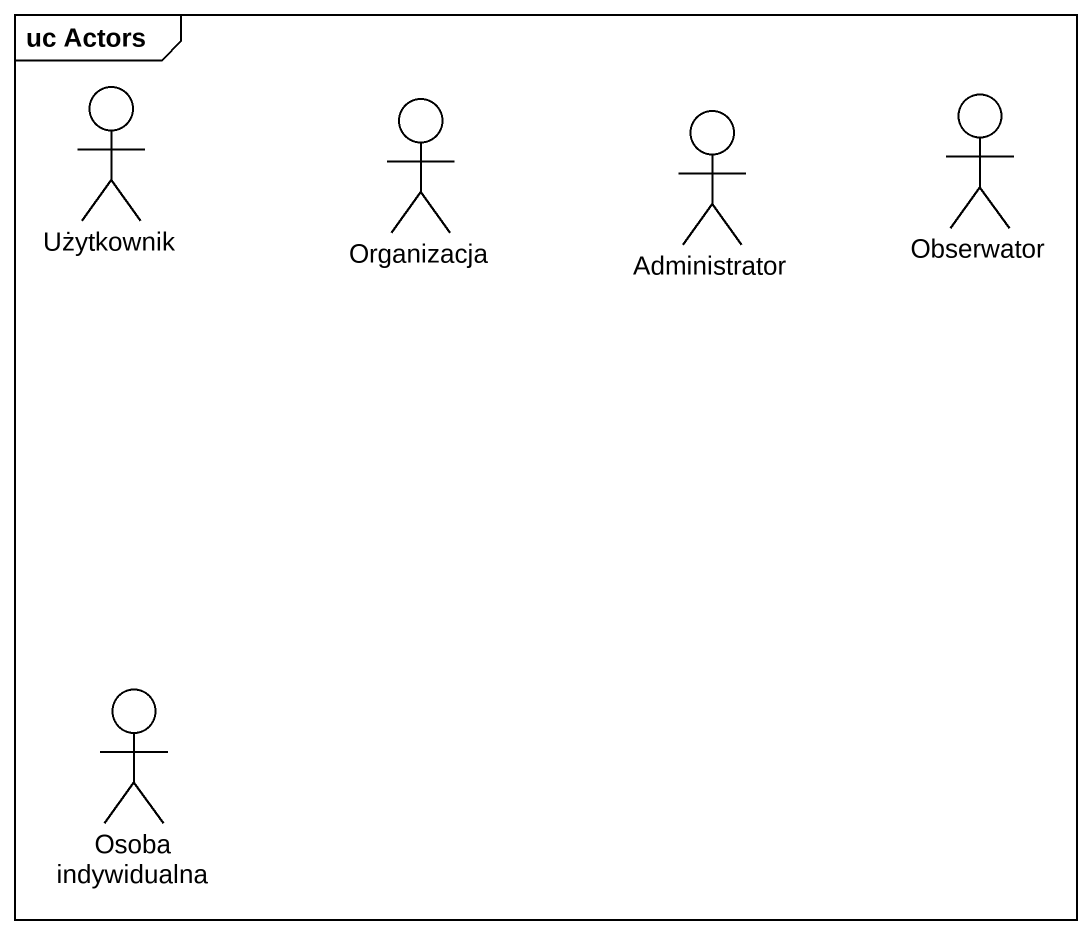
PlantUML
@startuml
mainframe uc Actors
actor Użytkownik
actor Organizacja
actor Administrator
actor Obserwator
actor "Osoba indywidualna" as Osoba_indywidualna
@enduml
